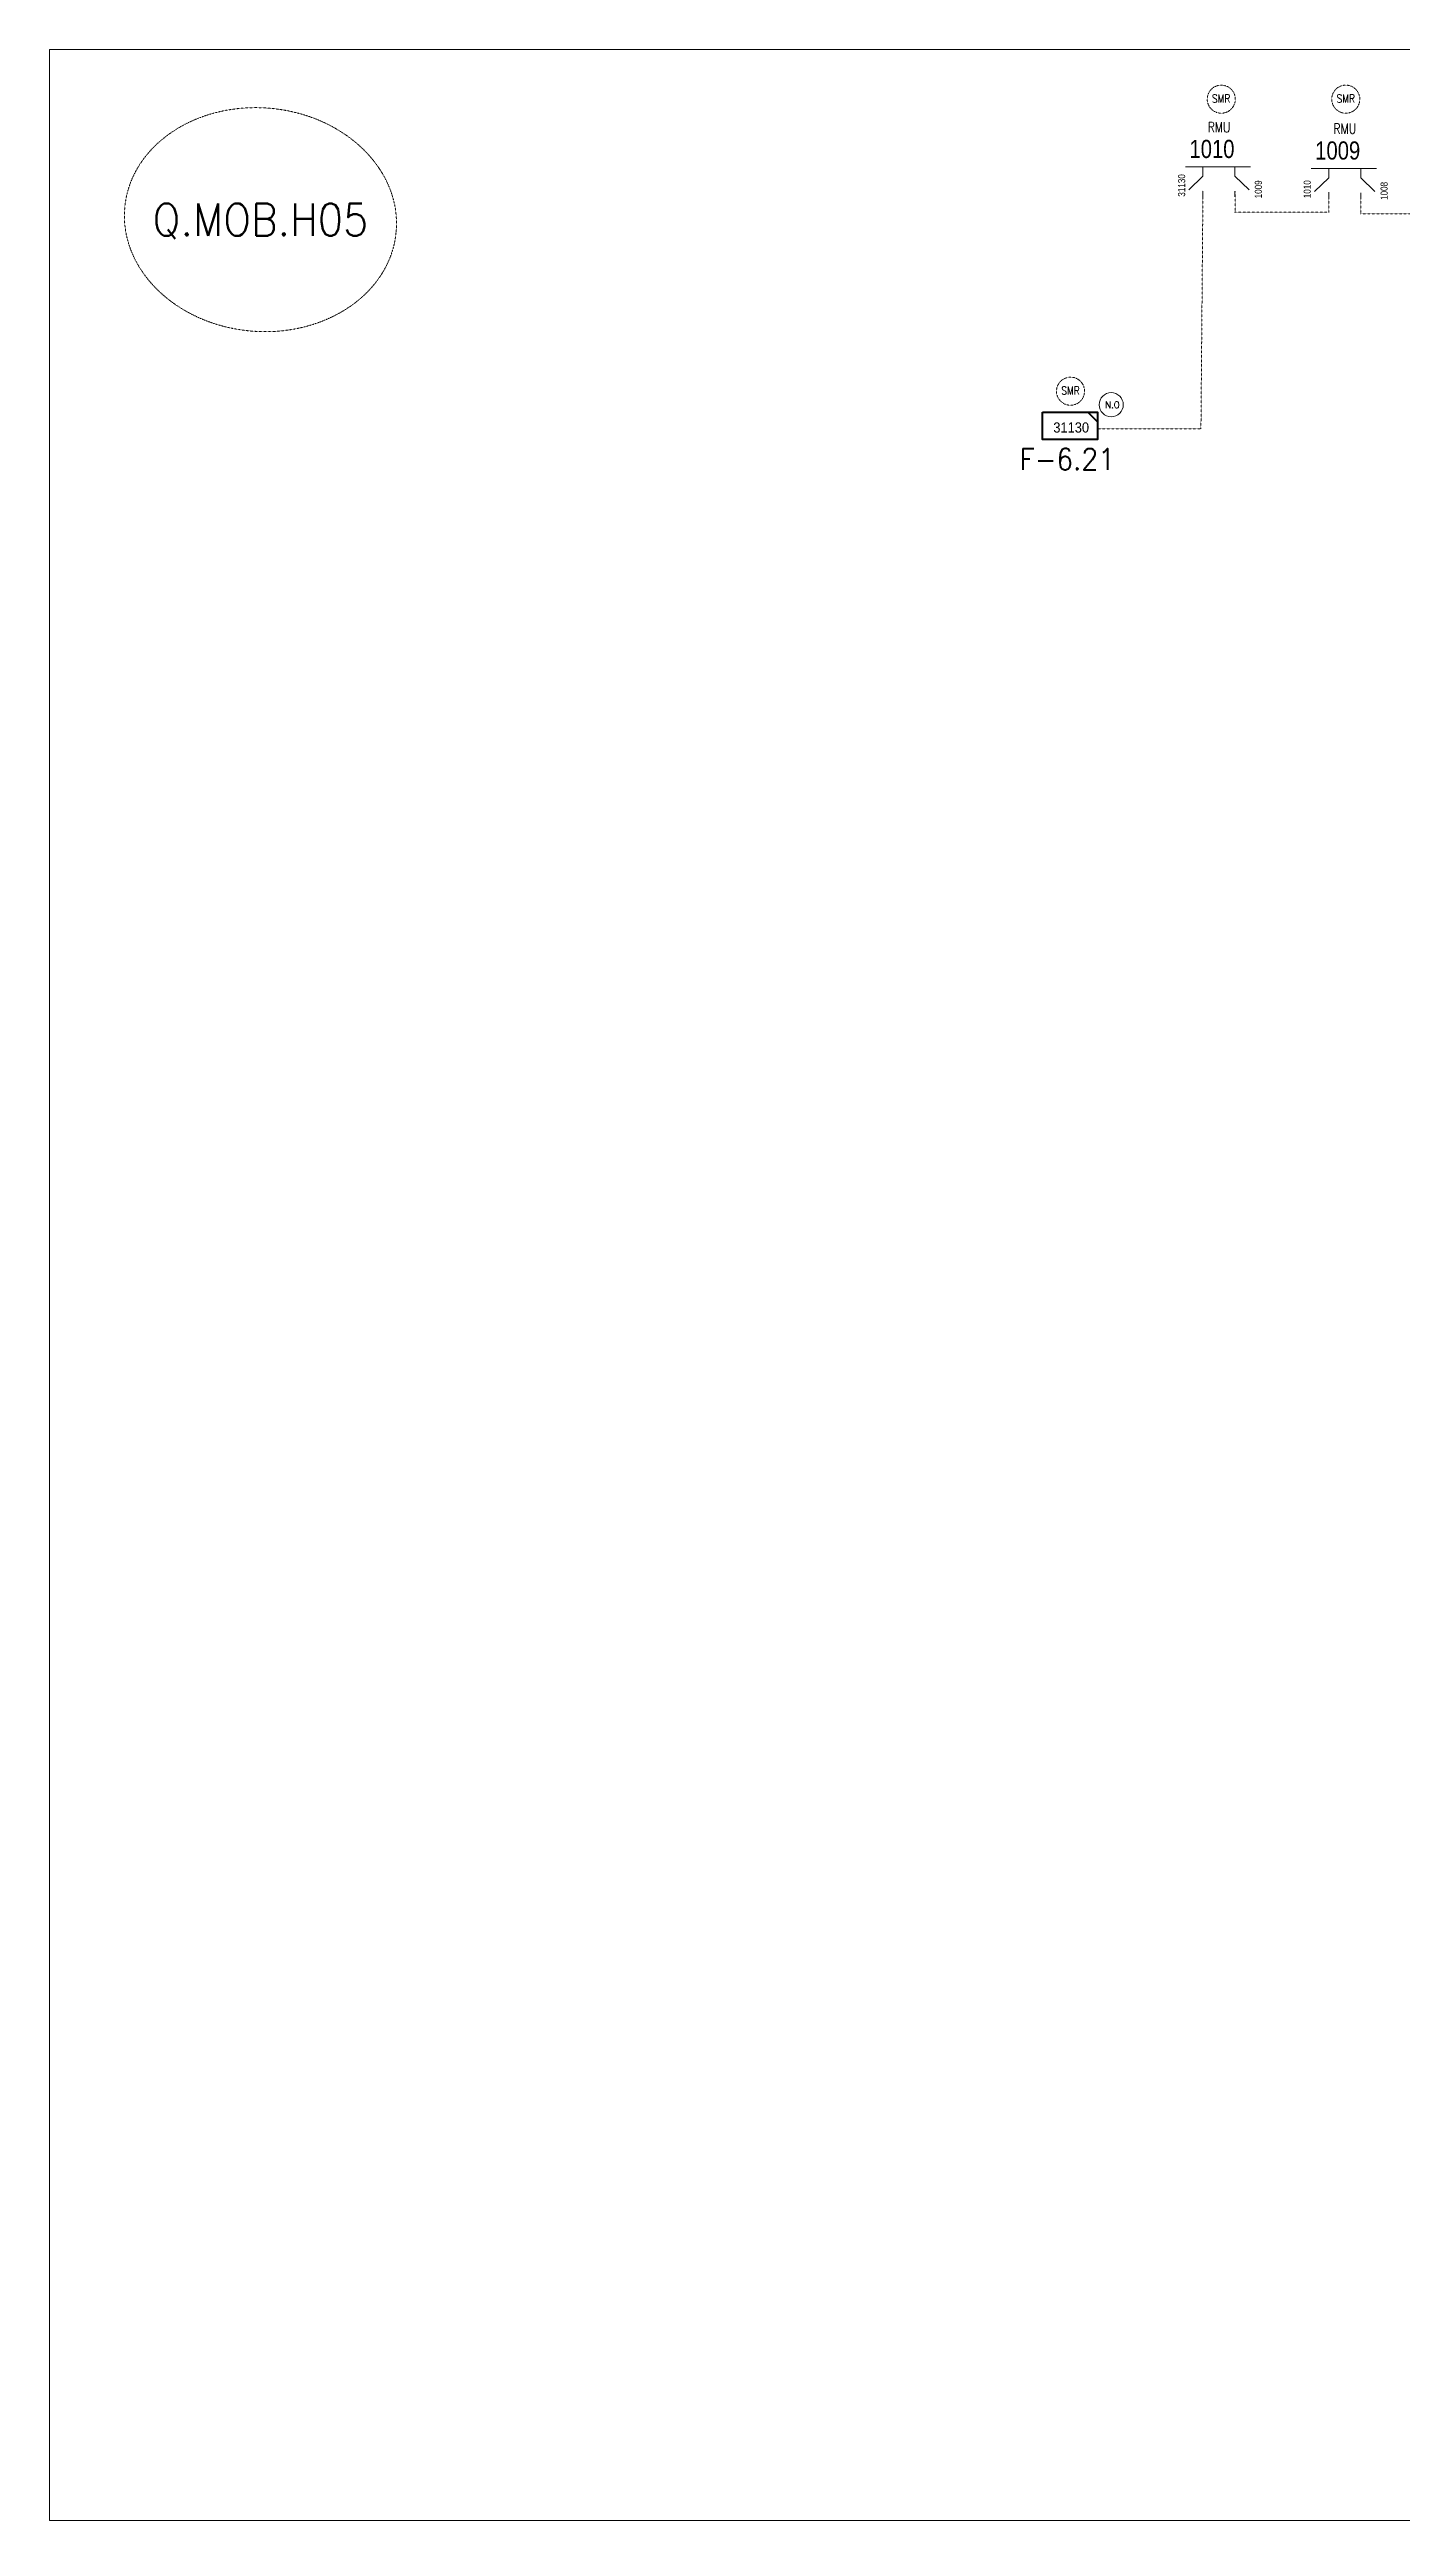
# Model space of a CAD drawing. Header units: metres. Extents: x 65984 to 144644, y -19036 to 23726.
# Drawn here: x 90215 to 91086, y 9464 to 11056 of the extents above; entities that cross this region are included whole.
import ezdxf
from ezdxf.enums import TextEntityAlignment as Align

# ---------------------------------------------------------------- set-up
doc = ezdxf.new("R2010")
doc.units = ezdxf.units.M
doc.header["$MEASUREMENT"] = 0
doc.linetypes.add('DGN Style 2', pattern=[0.023128, 0, -0.023128])
doc.linetypes.add('DGN Style 3', pattern=[0.013877, 0, -0.013877])
doc.layers.get('0').update_dxf_attribs({"color": 95, "lineweight": 40})
for name, color, linetype, lineweight in [('d_eos', 111, 'Continuous', 40), ('d_eos no', 121, 'Continuous', 40), ('d_tf no', 6, 'Continuous', 40), ('d_ug cable', 95, 'Continuous', 40), ('d_ug main line', 95, 'Continuous', 40), ('d_unit sub', 7, 'Continuous', 40), ('fedr no', 95, 'Continuous', 40), ('Level 37', 7, 'Continuous', 0), ('O H MAIN FEEDER', 4, 'Continuous', 100), ('SW N O', 114, 'Continuous', 30)]:
    doc.layers.add(name, color=color, linetype=linetype, lineweight=lineweight)
doc.styles.add('Style-msdefault', font='msdefault.shx')
doc.styles.add('Style-STANDARD', font='STANDARD.shx')

# ---------------------------------------------------------------- blocks, each defined once
blk = doc.blocks.new('TF_8')
at = {"color": 0, "linetype": 'ByBlock', "lineweight": -2}
blk.add_line((6.3, 4.95), (9.9, 1.35), dxfattribs=at)
blk.add_3dface([(-10.1, 4.95), (9.9, 4.95), (9.9, -5.05), (-10.1, -5.05)], dxfattribs=at)
blk = doc.blocks.new('*U4383')
at = {"layer": 'SW N O', "color": 3, "lineweight": 13, "ltscale": 0.426762}
blk.add_circle((0, 0), 16.8, dxfattribs=at)
at = {"layer": 'SW N O', "color": 3, "lineweight": 13, "style": 'Style-STANDARD'}
blk.add_text('N.O', height=9.6, dxfattribs=at).set_placement((1.7, -0.2), align=Align.MIDDLE_CENTER)

msp = doc.modelspace()

# ---------------------------------------------------------------- linework, layer by layer
at = {"layer": 'd_eos', "color": 2, "linetype": 'Continuous', "lineweight": 13, "ltscale": 0.829844}
for p, q in [((90988.6, 10980.2), (90946.6, 10980.2)), ((90957.9, 10974.2), (90948.8, 10965.4)), ((90957.9, 10980.2), (90957.9, 10974.2)), ((90978.5, 10980.2), (90978.5, 10974.2)), ((90978.5, 10974.2), (90987.6, 10965.4)), ((91069.6, 10979.2), (91027.5, 10979.2)), ((91038.9, 10973.2), (91029.8, 10964.3)), ((91038.9, 10979.2), (91038.9, 10973.2)), ((91059.5, 10979.2), (91059.5, 10973.2)), ((91059.5, 10973.2), (91068.6, 10964.3))]:
    msp.add_line(p, q, dxfattribs=at)
at = {"layer": 'd_eos', "color": 7, "linetype": 'Continuous', "lineweight": 13, "ltscale": 0.829844}
for p, q in [((90957.9, 10964.5), (90957.9, 10960.8)), ((90978.5, 10964.5), (90978.5, 10960.8)), ((91038.9, 10963.5), (91038.9, 10959.8)), ((91059.5, 10963.5), (91059.5, 10959.8))]:
    msp.add_line(p, q, dxfattribs=at)
at = {"layer": 'd_ug cable', "color": 126, "linetype": 'DGN Style 3', "lineweight": 13, "flags": 128}
for points in [[(91038, 10951.1), (90978.3, 10951.1), (90978.3, 10951.1)], [(91110.9, 10950), (91059.4, 10950), (91059.4, 10950)]]:
    msp.add_lwpolyline(points, dxfattribs=at)
at = {"layer": 'd_ug cable', "color": 2, "linetype": 'DGN Style 3', "lineweight": 13}
for centre in [(90969.7, 11023.8), (91049.9, 11023.8), (90872.6, 10835.7)]:
    msp.add_circle(centre, 9.04, dxfattribs=at)
at = {"layer": 'd_ug main line', "color": 80, "linetype": 'DGN Style 2', "lineweight": 13}
msp.add_line((90956.6, 10811.5), (90890.2, 10811.4), dxfattribs=at)
at = {"layer": 'd_ug main line', "color": 80, "linetype": 'DGN Style 2', "lineweight": 13, "flags": 128}
for points in [[(90957.9, 10964.8), (90956.6, 10811.5)], [(90978.6, 10964.3), (90978.6, 10951.2)], [(91038.9, 10963.8), (91038.9, 10950.6)], [(91059.6, 10963.2), (91059.6, 10950.2)]]:
    msp.add_lwpolyline(points, dxfattribs=at)
at = {"layer": 'fedr no', "color": 82, "linetype": 'DGN Style 3', "lineweight": 13, "true_color": 0x1dc70e}
msp.add_ellipse((90350.8, 10946.2), major_axis=(87.4, -7.8), ratio=0.820529, dxfattribs=at)
at = {"layer": 'O H MAIN FEEDER', "color": 140, "lineweight": 13, "ltscale": 0.498271, "flags": 128}
msp.add_lwpolyline([(90214.9, 11055.8), (92260.1, 11055.8), (92260.1, 9464.1), (90214.9, 9464.1)], close=True, dxfattribs=at)

# ---------------------------------------------------------------- block references
at = {"layer": 'd_unit sub', "color": 2, "linetype": 'Continuous', "lineweight": 40, "xscale": 1.77097967926009, "yscale": 1.77097967926009, "zscale": 0.4427449198150226, "rotation": 359.9999999999999}
msp.add_blockref('TF_8', (90872.5, 10813.5), dxfattribs=at)
at = {"layer": 'SW N O', "color": 3, "lineweight": 13, "xscale": 0.4622814301076058, "yscale": 0.4622814301076058, "zscale": 0.4622814301076058}
msp.add_blockref('*U4383', (90898.8, 10827), dxfattribs=at)

# ---------------------------------------------------------------- texts
at = {"layer": 'd_eos no', "color": 2, "linetype": 'Continuous', "lineweight": 13, "style": 'Style-msdefault', "width": 0.833333}
for s, p in [('1010', (90949.2, 10985.9)), ('1009', (91030.2, 10984.9))]:
    msp.add_text(s, height=11.7, dxfattribs=at).set_placement(p)
at = {"layer": 'd_tf no', "color": 2, "linetype": 'Continuous', "lineweight": 40, "style": 'Style-msdefault', "width": 0.945946}
msp.add_text('31130', height=6.55, dxfattribs=at).set_placement((90861.5, 10815.6), align=Align.TOP_LEFT)
at = {"layer": 'd_tf no', "color": 1, "linetype": 'Continuous', "lineweight": 40, "ltscale": 1.314967, "char_height": 5.154, "attachment_point": 5, "line_spacing_factor": 1.2, "style": 'Style-STANDARD'}
for insert in [(90969.6, 11024.2), (91049.9, 11024.2), (90872.6, 10836.1)]:
    msp.add_mtext('\\H1x;\\W0.909091;SMR\\P', dxfattribs=dict(at, insert=insert))
at = {"layer": 'fedr no', "color": 6, "linetype": 'Continuous', "lineweight": 13, "insert": (90350.8, 10945.2), "char_height": 26.248, "attachment_point": 5, "style": 'Style-STANDARD'}
msp.add_mtext('\\H0.792701x;Q.MOB.H05', dxfattribs=at)
at = {"layer": 'fedr no', "color": 55, "linetype": 'Continuous', "lineweight": 40, "insert": (90870.5, 10791.9), "char_height": 13.78, "attachment_point": 5, "style": 'Style-STANDARD'}
msp.add_mtext('F-6.21\\P', dxfattribs=at)
at = {"layer": 'Level 37', "color": 2, "linetype": 'Continuous', "lineweight": 13, "style": 'Style-STANDARD', "width": 0.854701}
for p in [(90968.3, 11005.8), (91049.3, 11004.8)]:
    msp.add_text('RMU', height=6.49, dxfattribs=at).set_placement(p, align=Align.MIDDLE_CENTER)
at = {"layer": 'Level 37', "color": 7, "linetype": 'Continuous', "lineweight": 13, "style": 'Style-msdefault', "width": 0.857143}
msp.add_text('31130', height=4.55, rotation=90, dxfattribs=at).set_placement((90941.9, 10961), align=Align.TOP_LEFT)
at = {"layer": 'Level 37', "color": 2, "linetype": 'Continuous', "lineweight": 13, "style": 'Style-msdefault', "width": 0.857143}
for s, p in [('1009', (90991.3, 10971.5)), ('1008', (91072.3, 10970.5))]:
    msp.add_text(s, height=4.55, rotation=89.9925, dxfattribs=at).set_placement(p, align=Align.TOP_RIGHT)
msp.add_text('1010', height=4.55, rotation=90, dxfattribs=at).set_placement((91022.8, 10960), align=Align.TOP_LEFT)

doc.saveas('drawing.dxf')
